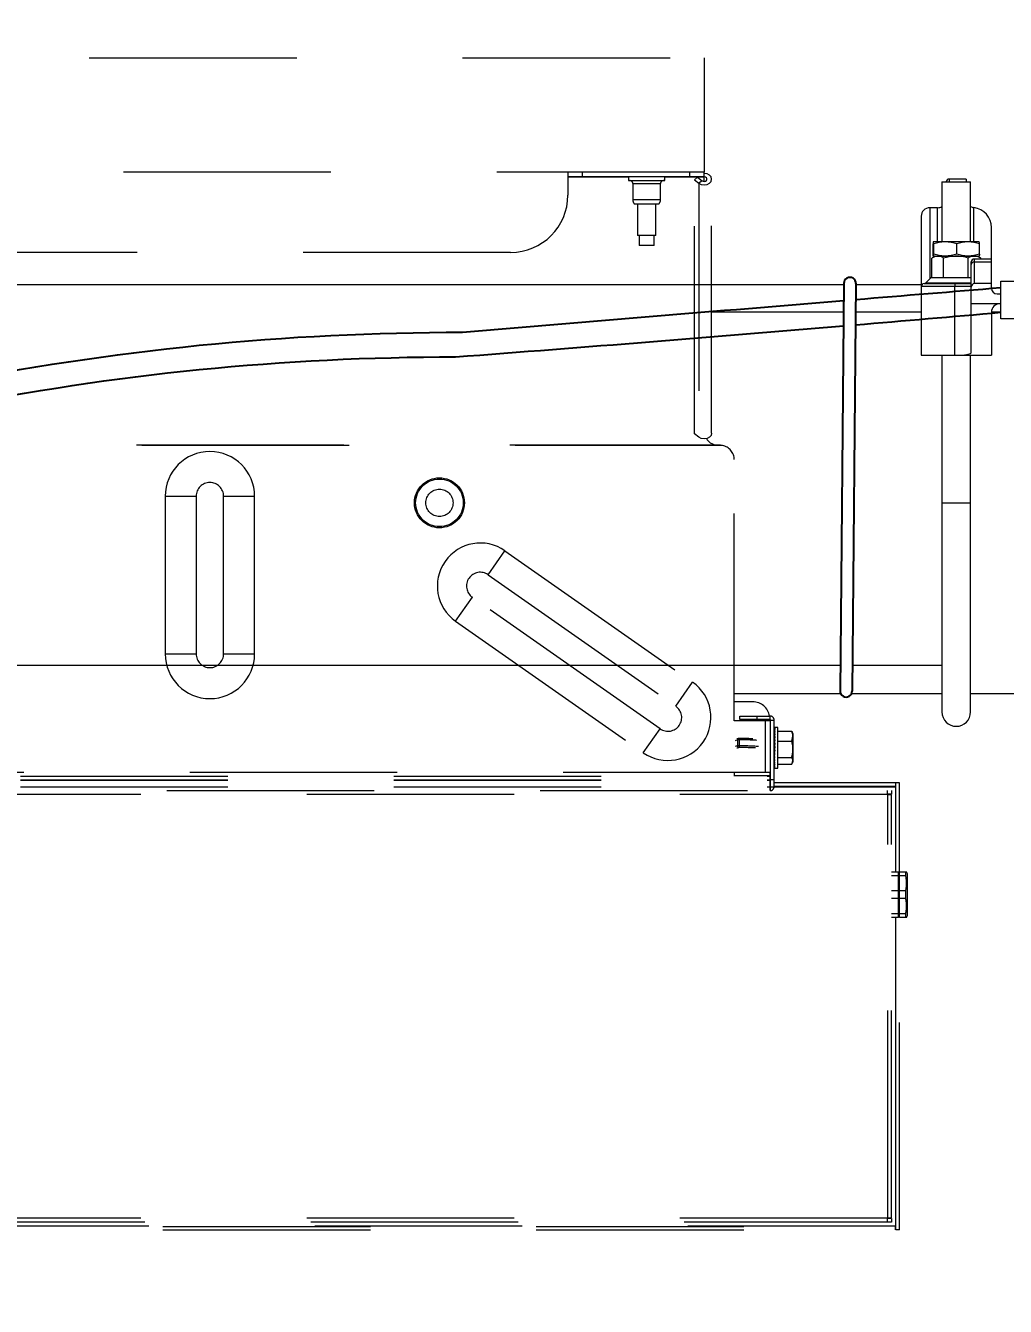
# Model space of a CAD drawing. Header units: feet. Extents: x -17 to 453, y -41 to 31.
# Drawn here: x 61.306 to 61.897, y -5.742 to -4.971 of the extents above; entities that cross this region are included whole.
import ezdxf
from ezdxf.enums import TextEntityAlignment as Align

# ---------------------------------------------------------------- set-up
doc = ezdxf.new("R2018")
doc.units = ezdxf.units.FT
doc.header["$MEASUREMENT"] = 0
doc.linetypes.add('DASHED2', pattern=[0.375, 0.25, -0.125])
for name, color, linetype in [('E-DETL', 1, 'Continuous'), ('G-ANNO-TEXT', 1, 'Continuous'), ('S-STEL-ANGL', 3, 'Continuous'), ('S-TRACKER TABLE', 252, 'Continuous'), ('STRINGS', 30, 'Continuous')]:
    doc.layers.add(name, color=color, linetype=linetype)
doc.styles.add('NEI-A', font='arial.ttf')
doc.styles.get("Standard").update_dxf_attribs({"font": 'arial.ttf'})

# ---------------------------------------------------------------- blocks, each defined once
blk = doc.blocks.new('DETAIL_TITLE')
at = {"style": 'NEI-A', "flags": 8}
blk.add_attdef('#', text='', height=0.2, dxfattribs=at).set_placement((0.5922, -0.5109), align=Align.MIDDLE_CENTER)
at = {"lineweight": 30, "style": '', "flags": 104}
blk.add_attdef('DETAIL_TITLE', text='', height=0.2, dxfattribs=at).set_placement((0.9099, -0.52514), align=Align.BOTTOM_LEFT)
at = {"style": 'NEI-A'}
for tag, p in [('SCALE:', (0.93865, -0.73792)), ('1"_=_', (1.5474, -0.73792))]:
    blk.add_attdef(tag, text='', height=0.1, dxfattribs=at).set_placement(p, align=Align.BOTTOM_LEFT)

msp = doc.modelspace()

# ---------------------------------------------------------------- linework, layer by layer
at = {"layer": 'E-DETL', "color": 10, "linetype": 'Continuous', "lineweight": 0}
msp.add_lwpolyline([(61.89406, -5.12463), (61.94368, -5.12463), (61.94368, -5.1473), (61.89406, -5.1473)], close=True, dxfattribs=at)
at = {"layer": 'S-STEL-ANGL', "flags": 128}
for points in [[(61.79946, -5.12578), (61.79718, -5.3716)], [(61.80674, -5.12584), (61.80447, -5.37167)]]:
    msp.add_lwpolyline(points, dxfattribs=at)
at = {"layer": 'S-STEL-ANGL'}
for centre, start, end in [((61.8031, -5.12592), 357.76861, 181.17011), ((61.80083, -5.37152), 177.76861, 1.17011)]:
    msp.add_arc(centre, 0.00364, start, end, dxfattribs=at)
at = {"layer": 'S-TRACKER TABLE', "linetype": 'DASHED2', "lineweight": 15, "ltscale": 0.5}
for p, q in [((61.11971, -4.98997), (61.71521, -4.98997)), ((61.71521, -4.98997), (61.71521, -5.05901)), ((61.71526, -5.05901), (61.1195, -5.05901)), ((61.63314, -5.05901), (61.63314, -5.07275)), ((61.64177, -5.05901), (61.64177, -5.06177)), ((61.70663, -5.06177), (61.70663, -5.05901)), ((61.71526, -5.06447), (61.71526, -5.05901)), ((61.71526, -5.06177), (61.63314, -5.06177)), ((61.63314, -5.06182), (61.66972, -5.06182)), ((61.66973, -5.06401), (61.69148, -5.06401)), ((61.67222, -5.06574), (61.67222, -5.07535)), ((61.67222, -5.06574), (61.68899, -5.06574)), ((61.68899, -5.07535), (61.68899, -5.06574)), ((61.69149, -5.06182), (61.71526, -5.06182)), ((61.71134, -5.06201), (61.70939, -5.06351)), ((61.70939, -5.06351), (61.71209, -5.06558)), ((61.70939, -5.21652), (61.70939, -5.06351)), ((61.71134, -5.06201), (61.71404, -5.06408)), ((61.71404, -5.06408), (61.71209, -5.06558)), ((61.71209, -5.06558), (61.71209, -5.21859)), ((61.71975, -5.21616), (61.71975, -5.06314)), ((61.67222, -5.07535), (61.68899, -5.07535)), ((61.67317, -5.07803), (61.68804, -5.07803)), ((61.67512, -5.07803), (61.67512, -5.0971)), ((61.68608, -5.0971), (61.68608, -5.07803)), ((61.68608, -5.0971), (61.67512, -5.0971)), ((61.67612, -5.0971), (61.67612, -5.10313)), ((61.68509, -5.10313), (61.68509, -5.0971)), ((61.59862, -5.10727), (61.23614, -5.10727)), ((61.68509, -5.10313), (61.67612, -5.10313)), ((61.72311, -5.22343), (61.11181, -5.22343)), ((61.71209, -5.21859), (61.70939, -5.21652)), ((61.72476, -5.22347), (61.72389, -5.22347)), ((61.72626, -5.2236), (61.1085, -5.2236)), ((61.73339, -5.3895), (61.73339, -5.2321)), ((61.39044, -5.25417), (61.40909, -5.25417)), ((61.39044, -5.25417), (61.39044, -5.34911)), ((61.40909, -5.25417), (61.40909, -5.34911)), ((61.42567, -5.25417), (61.44432, -5.25417)), ((61.42567, -5.34911), (61.42567, -5.25417)), ((61.44432, -5.34911), (61.44432, -5.25417)), ((61.58509, -5.30144), (61.59519, -5.28702)), ((61.59519, -5.28702), (61.7083, -5.36623)), ((61.58509, -5.30144), (61.6982, -5.38064)), ((61.56549, -5.32944), (61.57558, -5.31502)), ((61.6887, -5.39422), (61.57558, -5.31502)), ((61.56549, -5.32944), (61.6786, -5.40864)), ((61.39044, -5.34911), (61.40909, -5.34911)), ((61.42567, -5.34911), (61.44432, -5.34911)), ((61.6982, -5.38064), (61.7083, -5.36623)), ((61.74452, -5.378), (61.73339, -5.378)), ((61.75531, -5.3895), (61.73339, -5.3895)), ((61.7367, -5.38873), (61.7367, -5.38663)), ((61.7367, -5.38663), (61.75509, -5.38663)), ((61.75509, -5.38873), (61.7367, -5.38873)), ((61.74706, -5.38663), (61.74706, -5.38873)), ((61.75233, -5.42056), (61.75233, -5.3895)), ((61.75488, -5.3895), (61.75488, -5.38873)), ((61.75509, -5.38873), (61.75509, -5.38663)), ((61.75531, -5.38895), (61.75741, -5.38895)), ((61.75531, -5.42918), (61.75531, -5.38895)), ((61.75741, -5.42918), (61.75741, -5.38895)), ((61.6786, -5.40864), (61.6887, -5.39422)), ((61.73591, -5.40014), (61.73504, -5.40032)), ((61.73658, -5.40554), (61.73658, -5.4001)), ((61.75751, -5.40039), (61.75741, -5.40039)), ((61.75741, -5.4004), (61.75757, -5.4004)), ((61.75756, -5.40042), (61.75741, -5.40042)), ((61.75754, -5.4005), (61.75741, -5.4005)), ((61.75741, -5.4006), (61.75752, -5.4006)), ((61.7575, -5.40068), (61.75741, -5.40068)), ((61.75749, -5.3934), (61.75772, -5.3934)), ((61.75749, -5.3934), (61.75749, -5.39342)), ((61.75749, -5.39342), (61.75761, -5.39342)), ((61.75749, -5.39346), (61.75749, -5.39342)), ((61.75749, -5.39346), (61.75798, -5.39346)), ((61.75749, -5.39346), (61.75751, -5.39386)), ((61.75749, -5.39352), (61.75749, -5.39352)), ((61.7575, -5.39364), (61.75749, -5.39352)), ((61.75749, -5.39364), (61.7575, -5.39364)), ((61.7575, -5.39375), (61.75749, -5.39364)), ((61.75749, -5.39375), (61.7575, -5.39375)), ((61.7575, -5.39387), (61.75749, -5.39375)), ((61.75749, -5.39388), (61.75798, -5.39388)), ((61.75752, -5.3946), (61.75749, -5.39388)), ((61.75749, -5.39402), (61.7575, -5.39402)), ((61.7575, -5.39424), (61.75749, -5.39402)), ((61.75749, -5.39425), (61.75751, -5.39425)), ((61.7575, -5.39443), (61.75749, -5.39425)), ((61.75749, -5.39443), (61.75751, -5.39443)), ((61.7575, -5.39464), (61.75749, -5.39443)), ((61.75749, -5.39465), (61.75798, -5.39465)), ((61.75754, -5.39565), (61.75749, -5.39465)), ((61.75749, -5.39487), (61.7575, -5.39487)), ((61.75751, -5.39518), (61.75749, -5.39487)), ((61.75749, -5.39521), (61.75752, -5.39521)), ((61.7575, -5.39546), (61.75749, -5.39521)), ((61.75749, -5.39546), (61.75753, -5.39546)), ((61.7575, -5.39573), (61.75749, -5.39546)), ((61.75749, -5.39576), (61.75798, -5.39576)), ((61.75755, -5.39698), (61.75749, -5.39576)), ((61.75749, -5.39605), (61.75751, -5.39605)), ((61.75751, -5.39643), (61.75749, -5.39605)), ((61.75749, -5.39648), (61.75753, -5.39648)), ((61.75751, -5.3968), (61.75749, -5.39648)), ((61.75749, -5.3968), (61.75754, -5.3968)), ((61.75751, -5.39711), (61.75749, -5.3968)), ((61.75749, -5.39717), (61.75798, -5.39717)), ((61.75757, -5.39855), (61.75749, -5.39717)), ((61.75749, -5.39751), (61.75751, -5.39751)), ((61.75752, -5.39794), (61.75749, -5.39751)), ((61.75749, -5.39803), (61.75754, -5.39803)), ((61.75752, -5.39841), (61.75749, -5.39803)), ((61.75749, -5.39841), (61.75756, -5.39841)), ((61.75751, -5.39875), (61.75749, -5.39841)), ((61.75749, -5.39883), (61.75798, -5.39883)), ((61.7576, -5.40029), (61.75749, -5.39883)), ((61.75749, -5.39923), (61.75752, -5.39923)), ((61.75753, -5.39968), (61.75749, -5.39923)), ((61.75749, -5.39982), (61.75756, -5.39982)), ((61.75753, -5.40023), (61.75749, -5.39982)), ((61.75749, -5.40023), (61.75759, -5.40023)), ((61.75751, -5.4004), (61.75749, -5.40023)), ((61.75749, -5.40071), (61.75798, -5.40071)), ((61.75763, -5.40213), (61.75749, -5.40071)), ((61.75969, -5.39339), (61.75757, -5.39339)), ((61.75969, -5.4179), (61.75969, -5.39339)), ((61.75969, -5.39569), (61.76803, -5.39569)), ((61.75969, -5.39574), (61.76803, -5.39574)), ((61.76803, -5.39574), (61.76822, -5.39621)), ((61.76803, -5.40163), (61.7688, -5.39869)), ((61.7688, -5.39702), (61.76831, -5.39616)), ((61.7688, -5.39702), (61.7688, -5.41428)), ((61.73532, -5.40098), (61.73532, -5.40461)), ((61.75741, -5.40093), (61.75751, -5.40093)), ((61.75752, -5.401), (61.75741, -5.401)), ((61.75741, -5.40141), (61.75756, -5.40141)), ((61.75757, -5.40147), (61.75741, -5.40147)), ((61.75741, -5.40201), (61.75762, -5.40201)), ((61.75763, -5.40206), (61.75741, -5.40206)), ((61.75741, -5.40272), (61.75749, -5.40272)), ((61.7575, -5.40277), (61.75741, -5.40277)), ((61.75741, -5.40353), (61.75763, -5.40353)), ((61.75763, -5.40356), (61.75741, -5.40356)), ((61.75741, -5.4044), (61.75759, -5.4044)), ((61.75759, -5.40441), (61.75741, -5.40441)), ((61.75741, -5.4053), (61.75777, -5.4053)), ((61.75787, -5.40531), (61.75741, -5.40531)), ((61.75741, -5.40622), (61.75766, -5.40622)), ((61.75741, -5.40712), (61.75777, -5.40712)), ((61.75741, -5.40797), (61.75765, -5.40797)), ((61.75749, -5.40273), (61.75798, -5.40273)), ((61.7577, -5.40395), (61.75749, -5.40273)), ((61.75749, -5.40484), (61.75798, -5.40484)), ((61.75777, -5.4053), (61.75749, -5.40484)), ((61.75749, -5.40698), (61.75798, -5.40698)), ((61.75777, -5.40712), (61.75749, -5.40907)), ((61.75777, -5.40712), (61.7578, -5.40698)), ((61.75969, -5.40163), (61.76803, -5.40163)), ((61.75741, -5.40875), (61.75754, -5.40875)), ((61.75741, -5.40944), (61.75764, -5.40944)), ((61.75741, -5.41002), (61.75759, -5.41002)), ((61.75741, -5.41046), (61.75755, -5.41046)), ((61.75741, -5.41075), (61.75752, -5.41075)), ((61.75741, -5.41089), (61.75751, -5.41089)), ((61.75741, -5.4109), (61.75751, -5.4109)), ((61.75749, -5.40907), (61.75798, -5.40907)), ((61.75767, -5.40907), (61.75749, -5.41106)), ((61.75757, -5.41106), (61.75749, -5.41207)), ((61.75753, -5.41106), (61.75749, -5.41148)), ((61.75749, -5.41106), (61.75798, -5.41106)), ((61.75762, -5.41106), (61.75749, -5.41289)), ((61.75759, -5.41106), (61.75749, -5.41246)), ((61.75749, -5.41207), (61.75752, -5.41207)), ((61.75755, -5.41289), (61.75749, -5.41378)), ((61.75752, -5.41289), (61.75749, -5.41326)), ((61.75749, -5.41289), (61.75798, -5.41289)), ((61.75758, -5.41289), (61.75749, -5.4145)), ((61.75756, -5.41289), (61.75749, -5.41413)), ((61.75749, -5.41378), (61.75751, -5.41378)), ((61.75753, -5.4145), (61.75749, -5.41525)), ((61.75751, -5.4145), (61.75749, -5.41481)), ((61.75749, -5.4145), (61.75798, -5.4145)), ((61.75756, -5.4145), (61.75749, -5.41583)), ((61.75754, -5.4145), (61.75749, -5.41553)), ((61.75749, -5.41525), (61.75751, -5.41525)), ((61.75752, -5.41583), (61.75749, -5.41643)), ((61.7575, -5.41583), (61.75749, -5.41609)), ((61.75749, -5.41583), (61.75798, -5.41583)), ((61.75754, -5.41583), (61.75749, -5.41686)), ((61.75753, -5.41583), (61.75749, -5.41664)), ((61.75969, -5.41154), (61.76803, -5.41154)), ((61.75969, -5.41555), (61.76803, -5.41555)), ((61.75969, -5.41561), (61.76803, -5.41561)), ((61.76803, -5.41555), (61.7688, -5.41355)), ((61.76819, -5.41535), (61.76831, -5.41514)), ((61.76831, -5.41514), (61.7688, -5.41428)), ((61.07815, -5.42288), (61.75488, -5.42288)), ((61.75531, -5.42056), (61.07945, -5.42056)), ((61.73339, -5.42056), (61.73339, -5.42288)), ((61.75488, -5.42266), (61.73339, -5.42266)), ((61.75488, -5.42056), (61.75488, -5.43151)), ((61.75749, -5.41643), (61.7575, -5.41643)), ((61.75751, -5.41686), (61.75749, -5.41728)), ((61.7575, -5.41686), (61.75749, -5.41704)), ((61.75749, -5.41686), (61.75798, -5.41686)), ((61.75752, -5.41686), (61.75749, -5.41755)), ((61.75751, -5.41686), (61.75749, -5.41741)), ((61.75749, -5.41728), (61.7575, -5.41728)), ((61.7575, -5.41755), (61.75749, -5.41777)), ((61.7575, -5.41755), (61.75749, -5.41765)), ((61.75749, -5.41755), (61.75798, -5.41755)), ((61.7575, -5.41755), (61.75749, -5.41788)), ((61.7575, -5.41755), (61.75749, -5.41783)), ((61.75749, -5.41777), (61.75749, -5.41777)), ((61.75749, -5.41788), (61.75749, -5.4179)), ((61.75749, -5.41788), (61.75798, -5.41788)), ((61.75757, -5.4179), (61.75969, -5.4179)), ((60.94137, -5.43151), (61.82825, -5.43151)), ((61.07815, -5.42498), (61.75488, -5.42498)), ((61.07815, -5.4252), (61.75488, -5.4252)), ((61.07815, -5.42918), (61.75488, -5.42918)), ((61.75531, -5.42681), (61.75488, -5.42681)), ((61.75531, -5.42892), (61.75488, -5.42892)), ((61.75488, -5.42914), (61.75531, -5.42914)), ((61.75509, -5.4294), (61.75488, -5.4294)), ((61.75509, -5.4294), (61.75509, -5.43151)), ((61.75741, -5.42498), (61.75531, -5.42498)), ((61.75531, -5.42918), (61.75741, -5.42918)), ((61.83052, -5.42681), (61.75741, -5.42681)), ((61.83052, -5.42892), (61.75741, -5.42892)), ((61.75741, -5.42914), (61.83052, -5.42914)), ((61.8257, -5.43405), (61.8257, -5.43151)), ((61.82825, -5.43151), (61.82825, -5.43361)), ((61.83052, -5.42681), (61.83052, -5.42918)), ((61.83052, -5.42918), (61.83083, -5.42918)), ((61.83061, -5.42918), (61.83061, -5.48039)), ((61.83083, -5.48039), (61.83083, -5.42681)), ((61.83294, -5.42681), (61.83083, -5.42681)), ((61.83294, -5.48039), (61.83294, -5.42681)), ((61.8257, -5.43383), (60.94392, -5.43383)), ((61.82825, -5.43361), (61.8257, -5.43361)), ((61.82825, -5.43405), (61.8257, -5.43405)), ((61.82592, -5.68885), (61.82592, -5.43405)), ((61.82825, -5.68885), (61.82825, -5.43405)), ((61.82825, -5.48039), (61.83248, -5.48039)), ((61.83248, -5.48275), (61.82825, -5.48275)), ((61.83248, -5.50783), (61.83248, -5.48039)), ((61.83292, -5.48382), (61.83248, -5.48382)), ((61.83292, -5.48039), (61.83682, -5.48039)), ((61.83292, -5.50783), (61.83292, -5.48039)), ((61.83682, -5.48275), (61.83292, -5.48275)), ((61.83682, -5.48275), (61.83682, -5.48039)), ((61.83783, -5.4816), (61.83726, -5.48039)), ((61.83783, -5.50663), (61.83783, -5.4816)), ((61.82825, -5.49175), (61.83248, -5.49175)), ((61.83292, -5.49175), (61.83682, -5.49175)), ((61.83682, -5.49648), (61.83682, -5.49175)), ((61.83248, -5.49648), (61.82825, -5.49648)), ((61.83682, -5.49648), (61.83292, -5.49648)), ((61.82825, -5.50547), (61.83248, -5.50547)), ((61.83248, -5.50783), (61.82825, -5.50783)), ((61.83061, -5.50783), (61.83061, -5.69373)), ((61.83083, -5.69609), (61.83083, -5.50783)), ((61.83248, -5.5044), (61.83292, -5.5044)), ((61.83292, -5.50547), (61.83682, -5.50547)), ((61.83682, -5.50783), (61.83292, -5.50783)), ((61.83294, -5.69609), (61.83294, -5.50783)), ((61.83682, -5.50783), (61.83682, -5.50547)), ((61.83726, -5.50783), (61.83783, -5.50663)), ((61.83052, -5.69377), (60.93909, -5.69377)), ((60.93909, -5.69399), (61.83052, -5.69399)), ((61.82825, -5.6914), (60.94137, -5.6914)), ((61.8257, -5.68908), (60.94392, -5.68908)), ((61.8257, -5.68885), (61.82825, -5.68885)), ((61.8257, -5.6914), (61.8257, -5.68885)), ((61.82825, -5.6893), (61.8257, -5.6893)), ((61.82825, -5.6893), (61.82825, -5.6914)), ((61.83052, -5.69609), (61.83052, -5.69373)), ((61.83083, -5.69373), (61.83052, -5.69373)), ((60.93909, -5.69609), (61.83052, -5.69609)), ((61.83294, -5.69609), (61.83083, -5.69609))]:
    msp.add_line(p, q, dxfattribs=at)
at = {"layer": 'S-TRACKER TABLE', "linetype": 'Continuous', "lineweight": 15}
for p, q in [((61.85858, -5.0648), (61.85858, -5.10088)), ((61.85858, -5.0648), (61.87584, -5.0648)), ((61.87325, -5.06307), (61.86289, -5.06307)), ((61.86289, -5.06307), (61.86289, -5.0648)), ((61.87325, -5.06307), (61.87325, -5.0648)), ((61.87584, -5.10088), (61.87584, -5.0648)), ((61.85599, -5.08033), (61.85124, -5.08033)), ((61.85124, -5.08033), (61.85124, -5.12323)), ((61.85599, -5.10088), (61.85599, -5.08033)), ((61.87778, -5.10088), (61.87778, -5.08029)), ((61.84607, -5.08551), (61.84607, -5.16923)), ((61.88835, -5.12884), (61.88835, -5.09228)), ((61.85321, -5.10827), (61.85321, -5.10211)), ((61.8534, -5.10088), (61.8534, -5.10088)), ((61.88101, -5.10088), (61.85341, -5.10088)), ((61.8536, -5.10827), (61.8536, -5.10211)), ((61.86761, -5.10827), (61.86761, -5.10211)), ((61.88102, -5.10088), (61.88102, -5.10088)), ((61.88121, -5.10827), (61.88121, -5.10211)), ((61.85253, -5.12262), (61.85253, -5.11064)), ((61.8545, -5.10951), (61.85268, -5.11055)), ((61.8534, -5.1095), (61.8534, -5.10951)), ((61.85341, -5.10951), (61.88101, -5.10951)), ((61.85961, -5.12262), (61.85961, -5.11064)), ((61.87428, -5.12262), (61.87428, -5.11064)), ((61.87627, -5.16777), (61.87627, -5.11296)), ((61.88835, -5.11124), (61.878, -5.11124)), ((61.878, -5.11124), (61.878, -5.12608)), ((61.88835, -5.11313), (61.878, -5.11313)), ((61.88174, -5.11055), (61.87992, -5.10951)), ((61.88102, -5.10951), (61.88102, -5.1095)), ((61.88172, -5.11058), (61.88189, -5.11064)), ((61.88189, -5.11124), (61.88189, -5.11064)), ((61.85185, -5.12262), (61.84874, -5.12573)), ((61.87627, -5.12262), (61.85185, -5.12262)), ((61.22748, -5.12659), (61.79945, -5.12659)), ((61.80674, -5.12659), (61.84607, -5.12659)), ((61.87627, -5.1278), (61.84607, -5.1278)), ((61.84779, -5.12608), (61.87627, -5.12608)), ((61.84874, -5.12573), (61.84874, -5.12598)), ((61.87627, -5.12573), (61.84874, -5.12573)), ((61.84877, -5.12608), (61.84893, -5.12607)), ((61.84893, -5.12608), (61.84893, -5.12573)), ((61.84893, -5.12608), (61.84979, -5.12607)), ((61.84931, -5.12608), (61.84979, -5.12607)), ((61.84979, -5.12608), (61.84979, -5.12573)), ((61.84979, -5.12608), (61.85133, -5.12606)), ((61.85055, -5.12608), (61.85133, -5.12607)), ((61.85133, -5.12608), (61.85133, -5.12573)), ((61.85133, -5.12608), (61.85347, -5.12605)), ((61.85242, -5.12608), (61.85347, -5.12606)), ((61.85347, -5.12608), (61.85347, -5.12573)), ((61.85347, -5.12608), (61.85614, -5.12604)), ((61.85487, -5.12608), (61.85598, -5.12606)), ((61.85598, -5.12604), (61.85598, -5.12608)), ((61.85614, -5.12608), (61.85614, -5.12573)), ((61.85614, -5.12608), (61.85924, -5.12603)), ((61.85924, -5.12608), (61.85924, -5.12573)), ((61.85924, -5.12608), (61.86236, -5.12601)), ((61.86264, -5.12608), (61.86264, -5.12573)), ((61.86264, -5.12608), (61.86443, -5.12601)), ((61.86622, -5.12608), (61.86622, -5.12573)), ((61.86634, -5.16921), (61.86634, -5.1278)), ((61.86881, -5.12601), (61.86881, -5.12583)), ((61.86984, -5.12608), (61.86881, -5.12601)), ((61.86984, -5.12608), (61.86984, -5.12573)), ((61.87094, -5.12601), (61.87094, -5.12597)), ((61.87335, -5.12608), (61.87094, -5.12601)), ((61.87335, -5.12608), (61.87335, -5.12573)), ((61.87627, -5.12607), (61.87386, -5.12602)), ((61.88835, -5.12608), (61.878, -5.12608)), ((61.89406, -5.13816), (61.87627, -5.13816)), ((61.89181, -5.13229), (61.89406, -5.13229)), ((61.7993, -5.14334), (61.71975, -5.14334)), ((61.84607, -5.14334), (61.80658, -5.14334)), ((61.89406, -5.14334), (61.88835, -5.14334)), ((61.88835, -5.14334), (61.88835, -5.16923)), ((61.84607, -5.16923), (61.88835, -5.16923)), ((61.85858, -5.16923), (61.85858, -5.38412)), ((61.86218, -5.16923), (61.86634, -5.16921)), ((61.86634, -5.16921), (61.86947, -5.16914)), ((61.86947, -5.16914), (61.88835, -5.16914)), ((61.87584, -5.38412), (61.87584, -5.16923)), ((61.85858, -5.25812), (61.87584, -5.25812)), ((61.79733, -5.35616), (61.22748, -5.35616)), ((61.85858, -5.35616), (61.80461, -5.35616)), ((61.73339, -5.3729), (61.79746, -5.3729)), ((61.8042, -5.3729), (61.85858, -5.3729)), ((61.87584, -5.3729), (62.1642, -5.3729))]:
    msp.add_line(p, q, dxfattribs=at)
at = {"layer": 'S-TRACKER TABLE', "linetype": 'DASHED2', "lineweight": 15, "ltscale": 0.5, "flags": 128}
for points in [[(61.71209, -5.06558), (61.71355, -5.06632), (61.71526, -5.06658), (61.71698, -5.06632), (61.71844, -5.06558), (61.71941, -5.06446), (61.71975, -5.06314), (61.71941, -5.06183), (61.71844, -5.06071), (61.71698, -5.05997), (61.71526, -5.05971)], [(61.71404, -5.06408), (61.71467, -5.06439), (61.71541, -5.06446), (61.71613, -5.06429), (61.71668, -5.0639), (61.71696, -5.06337), (61.71693, -5.0628), (61.71659, -5.06229), (61.71599, -5.06195), (61.71526, -5.06182)], [(61.71975, -5.21616), (61.71941, -5.21747), (61.71844, -5.21859), (61.71698, -5.21933), (61.71526, -5.2196), (61.71355, -5.21933), (61.71209, -5.21859)], [(61.73532, -5.40461), (61.73452, -5.40476), (61.73396, -5.40489)], [(61.73419, -5.40121), (61.73452, -5.40114), (61.73532, -5.40098)], [(61.73493, -5.40581), (61.73531, -5.40572), (61.73607, -5.40557)]]:
    msp.add_lwpolyline(points, dxfattribs=at)
at = {"layer": 'S-TRACKER TABLE', "linetype": 'DASHED2', "lineweight": 15, "ltscale": 0.5}
for radius in [0.01504, 0.01435, 0.0082]:
    msp.add_circle((61.55572, -5.25812), radius, dxfattribs=at)
for centre, radius, start, end in [((61.6737, -5.06289), 0.00413, 164.22069, 195.77931), ((61.67049, -5.06574), 0.00173, 0, 90), ((61.69072, -5.06574), 0.00173, 90, 180), ((61.68751, -5.06289), 0.00413, 344.22069, 15.77931), ((61.59862, -5.07275), 0.03452, 270, 0), ((61.72389, -5.21484), 0.00863, 212.25019, 264.78914), ((61.41738, -5.25417), 0.02694, 0, 180), ((61.72476, -5.2321), 0.00863, 0, 79.95638), ((61.41738, -5.25417), 0.00829, 0, 180), ((61.58034, -5.30823), 0.02589, 55, 235), ((61.58034, -5.30823), 0.00829, 55, 235), ((61.41738, -5.34911), 0.02694, 180, 0), ((61.41738, -5.34911), 0.00829, 180, 0), ((61.69345, -5.38743), 0.02589, 235, 55), ((61.69345, -5.38743), 0.00829, 235, 55), ((61.74452, -5.38835), 0.01036, 9.59407, 90), ((61.75509, -5.38895), 0.00232, 0, 90), ((61.75509, -5.38895), 0.000219, 360, 90), ((61.73617, -5.40094), 0.000853, 121.89496, 182.8512), ((61.73646, -5.40882), 0.00792, 89.14791, 98.30126), ((61.73602, -5.40076), 0.000624, 85.24895, 119.14318), ((61.7367, -5.56923), 0.16913, 87.30875, 90.03983), ((61.73683, -5.56992), 0.16903, 86.51648, 90.08562), ((61.73624, -5.40466), 0.000928, 176.49584, 259.51359), ((61.73646, -5.41245), 0.00792, 89.14791, 98.30126), ((61.73653, -5.40871), 0.00317, 89.14791, 98.30126), ((61.73687, -5.57137), 0.16684, 86.1962, 90.09869), ((61.7368, -5.56908), 0.16354, 86.71069, 90.07812), ((61.75509, -5.42918), 0.000219, 270, 0), ((61.75509, -5.42918), 0.00232, 270, 0)]:
    msp.add_arc(centre, radius, start, end, dxfattribs=at)
at = {"layer": 'S-TRACKER TABLE', "linetype": 'Continuous', "lineweight": 15}
for centre, radius, start, end in [((61.86289, -5.0648), 0.00173, 90, 180), ((61.85124, -5.08551), 0.00518, 90, 180), ((61.85599, -5.07516), 0.00518, 270, 300), ((61.87843, -5.07516), 0.00518, 240, 262.81924), ((61.87627, -5.09228), 0.01208, 0, 82.81924), ((61.878, -5.11296), 0.00173, 90, 180), ((61.87783, -5.11469), 0.00157, 83.8526, 172.11774), ((61.84779, -5.1278), 0.00173, 90, 180), ((61.87689, -5.12737), 0.01056, 172.95591, 182.3375), ((61.89181, -5.12884), 0.00345, 180, 270), ((61.89353, -5.14334), 0.00518, 90, 180), ((61.86721, -5.38412), 0.00863, 180, 0)]:
    msp.add_arc(centre, radius, start, end, dxfattribs=at)
for centre, major_axis, ratio, start_param, end_param in [((61.86721, -5.1259), (0.01847, 0.00008), 0.095252, 2.998424, 3.141184), ((61.86721, -5.1259), (0.01847, 0.00042), 0.092546, 2.800359, 2.996709), ((61.86721, -5.1259), (0.01847, 0.00075), 0.086235, 2.602625, 2.798975), ((61.86721, -5.1259), (0.01847, 0.00105), 0.076594, 2.405434, 2.601784), ((61.86721, -5.1259), (0.01847, 0.0013), 0.064031, 2.20891, 2.40526), ((61.86721, -5.1259), (0.01847, 0.00151), 0.049059, 2.013073, 2.209423), ((61.86721, -5.1259), (0.01847, 0.00166), 0.032266, 1.81784, 2.01419), ((61.86721, -5.1259), (0.01123, 0.00101), 0.032266, 1.986978, 2.01419), ((61.86721, -5.1259), (0.01847, 0.00174), 0.014288, 1.623039, 1.819388), ((61.86721, -5.1259), (0.01123, 0.00106), 0.014288, 1.657683, 1.819388), ((61.86721, -5.1259), (0.01847, 0.00176), 0.004212, 4.658399, 4.854748), ((61.86721, -5.1259), (0.01847, 0.00171), 0.022558, 4.85306, 5.049409), ((61.86721, -5.1259), (0.01847, 0.0016), 0.040079, 5.048031, 5.221762), ((61.878, -5.12829), (0, 0.00221), 0.780869, 0, 1.570796), ((61.86591, -5.16777), (0.01036, 0), 0.141454, 5.062422, 6.283185)]:
    msp.add_ellipse(centre, major_axis=major_axis, ratio=ratio, start_param=start_param, end_param=end_param, dxfattribs=at)
at = {"layer": 'S-TRACKER TABLE', "linetype": 'DASHED2', "lineweight": 15, "ltscale": 0.5}
for major_axis, ratio, start_param, end_param in [((-0.00044, 0.01225), 0.22811, 6.275058, 6.302781), ((-0.0002, 0.01225), 0.23031, 6.279483, 6.388041), ((0.00032, 0.01225), 0.229358, 0.114613, 0.289146), ((0.00083, 0.01225), 0.220714, 0.298055, 0.472587), ((0.00131, 0.01225), 0.204887, 0.479445, 0.653978), ((0.00173, 0.01225), 0.182734, 0.657957, 0.83249), ((0.00209, 0.01225), 0.155311, 0.83323, 1.007763), ((0.00239, 0.01225), 0.123735, 1.005344, 1.179877), ((0.00226, 0.01225), 0.138805, 1.073339, 1.100535), ((0.00261, 0.01225), 0.089083, 1.17473, 1.349263), ((0.00276, 0.01225), 0.052352, 1.34206, 1.516593), ((0.00282, 0.01225), 0.014453, 1.508151, 1.682684), ((0.00281, 0.01225), 0.023761, 4.434755, 4.609288), ((0.00273, 0.01225), 0.061455, 4.268442, 4.442975), ((0.00256, 0.01225), 0.097766, 4.100683, 4.275215), ((0.00265, 0.01225), 0.081178, 4.178613, 4.205444), ((0.00232, 0.01225), 0.131762, 3.930685, 4.105218), ((0.00201, 0.01225), 0.162427, 3.757828, 3.932361), ((0.00163, 0.01225), 0.188667, 3.581757, 3.75629), ((0.00119, 0.01225), 0.209369, 3.402491, 3.577024), ((0.00071, 0.01225), 0.223512, 3.220507, 3.39504), ((0.00044, 0.01225), 0.22811, 3.121997, 3.190219), ((0.0002, 0.01225), 0.23031, 3.079319, 3.21127)]:
    msp.add_ellipse((61.75798, -5.40565), major_axis=major_axis, ratio=ratio, start_param=start_param, end_param=end_param, dxfattribs=at)
for points, knots in [([(61.67222, -5.07535), (61.67226, -5.0759), (61.67235, -5.07688), (61.67292, -5.07768), (61.67317, -5.07803)], [0, 0, 0, 0, 0.563081, 1, 1, 1, 1]), ([(61.68804, -5.07803), (61.68834, -5.07758), (61.6889, -5.07676), (61.68896, -5.07578), (61.68899, -5.07535)], [0, 0, 0, 0, 0.553144, 1, 1, 1, 1]), ([(61.72389, -5.22347), (61.72375, -5.22346), (61.72349, -5.22346), (61.72323, -5.22344), (61.72311, -5.22343)], [0, 0, 0, 0, 0.558217, 1, 1, 1, 1]), ([(61.72626, -5.2236), (61.72612, -5.22357), (61.72562, -5.22349), (61.72512, -5.22348), (61.72476, -5.22347)], [0, 0, 0, 0, 0.289982, 1, 1, 1, 1]), ([(61.73658, -5.40014), (61.7365, -5.40014), (61.73633, -5.40015), (61.73609, -5.40016), (61.73588, -5.40018), (61.73577, -5.4002), (61.73572, -5.40021)], [0, 0, 0, 0, 0.24677, 0.495701, 0.746781, 1, 1, 1, 1]), ([(61.7688, -5.39869), (61.7688, -5.39862), (61.76879, -5.39762), (61.7684, -5.39665), (61.76803, -5.39574)], [0, 0, 0, 0, 0.070201, 1, 1, 1, 1]), ([(61.7688, -5.40658), (61.7688, -5.40618), (61.76876, -5.4045), (61.76835, -5.40287), (61.76803, -5.40163)], [0, 0, 0, 0, 0.24226, 1, 1, 1, 1]), ([(61.76803, -5.41154), (61.76814, -5.41117), (61.76859, -5.40956), (61.76871, -5.40788), (61.7688, -5.40658)], [0, 0, 0, 0, 0.224231, 1, 1, 1, 1]), ([(61.7688, -5.41355), (61.7688, -5.4135), (61.76879, -5.41282), (61.7684, -5.41215), (61.76803, -5.41154)], [0, 0, 0, 0, 0.070201, 1, 1, 1, 1]), ([(61.83682, -5.48039), (61.8371, -5.48039), (61.83739, -5.48039), (61.83725, -5.48039), (61.83724, -5.48039)], [0, 0, 0, 0, 0.953939, 1, 1, 1, 1]), ([(61.83682, -5.49175), (61.83704, -5.49027), (61.83748, -5.48727), (61.83704, -5.48427), (61.83682, -5.48275)], [0, 0, 0, 0, 0.493017, 1, 1, 1, 1]), ([(61.83682, -5.50547), (61.83704, -5.50399), (61.83748, -5.50099), (61.83704, -5.498), (61.83682, -5.49648)], [0, 0, 0, 0, 0.493017, 1, 1, 1, 1]), ([(61.83725, -5.50783), (61.83726, -5.50783), (61.83739, -5.50783), (61.8371, -5.50783), (61.83682, -5.50783)], [0, 0, 0, 0, 0.020667, 1, 1, 1, 1])]:
    msp.add_open_spline(points, degree=3, knots=knots, dxfattribs=at)
at = {"layer": 'S-TRACKER TABLE', "linetype": 'Continuous', "lineweight": 15}
for points, knots in [([(61.85341, -5.10088), (61.85339, -5.10089), (61.85332, -5.10096), (61.85325, -5.10162), (61.85321, -5.10211)], [0, 0, 0, 0, 0.268634, 1, 1, 1, 1]), ([(61.8536, -5.10211), (61.85359, -5.10192), (61.85352, -5.1012), (61.85346, -5.10101), (61.85341, -5.10088)], [0, 0, 0, 0, 0.257551, 1, 1, 1, 1]), ([(61.86061, -5.10088), (61.86044, -5.10088), (61.85918, -5.10089), (61.85681, -5.10116), (61.85468, -5.10179), (61.8536, -5.10211)], [0, 0, 0, 0, 0.070086, 0.530782, 1, 1, 1, 1]), ([(61.86761, -5.10211), (61.86647, -5.10176), (61.86418, -5.10107), (61.8618, -5.10094), (61.86061, -5.10088)], [0, 0, 0, 0, 0.495458, 1, 1, 1, 1]), ([(61.87441, -5.10088), (61.87425, -5.10088), (61.87303, -5.10089), (61.87073, -5.10116), (61.86865, -5.10179), (61.86761, -5.10211)], [0, 0, 0, 0, 0.070086, 0.530782, 1, 1, 1, 1]), ([(61.88121, -5.10211), (61.88011, -5.10176), (61.87788, -5.10107), (61.87557, -5.10094), (61.87441, -5.10088)], [0, 0, 0, 0, 0.495458, 1, 1, 1, 1]), ([(61.88121, -5.10211), (61.8812, -5.10192), (61.88113, -5.1012), (61.88106, -5.10101), (61.88101, -5.10088)], [0, 0, 0, 0, 0.257551, 1, 1, 1, 1]), ([(61.85607, -5.10951), (61.85599, -5.10951), (61.85479, -5.10952), (61.85362, -5.1101), (61.85253, -5.11064)], [0, 0, 0, 0, 0.07022, 1, 1, 1, 1]), ([(61.85341, -5.10951), (61.85339, -5.10949), (61.85332, -5.10942), (61.85325, -5.10876), (61.85321, -5.10827)], [0, 0, 0, 0, 0.268634, 1, 1, 1, 1]), ([(61.8536, -5.10827), (61.85359, -5.10846), (61.85352, -5.10918), (61.85346, -5.10937), (61.85341, -5.10951)], [0, 0, 0, 0, 0.257551, 1, 1, 1, 1]), ([(61.86061, -5.10951), (61.86044, -5.1095), (61.85918, -5.10949), (61.85681, -5.10922), (61.85468, -5.10859), (61.8536, -5.10827)], [0, 0, 0, 0, 0.070086, 0.530782, 1, 1, 1, 1]), ([(61.85961, -5.11064), (61.85903, -5.11032), (61.85787, -5.10968), (61.85667, -5.10956), (61.85607, -5.10951)], [0, 0, 0, 0, 0.495458, 1, 1, 1, 1]), ([(61.86694, -5.10951), (61.86677, -5.10951), (61.86429, -5.10952), (61.86186, -5.1101), (61.85961, -5.11064)], [0, 0, 0, 0, 0.07022, 1, 1, 1, 1]), ([(61.86761, -5.10827), (61.86647, -5.10862), (61.86418, -5.10931), (61.8618, -5.10944), (61.86061, -5.10951)], [0, 0, 0, 0, 0.495458, 1, 1, 1, 1]), ([(61.87428, -5.11064), (61.87309, -5.11032), (61.87069, -5.10968), (61.8682, -5.10956), (61.86694, -5.10951)], [0, 0, 0, 0, 0.495458, 1, 1, 1, 1]), ([(61.87441, -5.10951), (61.87425, -5.1095), (61.87303, -5.10949), (61.87073, -5.10922), (61.86865, -5.10859), (61.86761, -5.10827)], [0, 0, 0, 0, 0.070086, 0.530782, 1, 1, 1, 1]), ([(61.87808, -5.10951), (61.87709, -5.10964), (61.8758, -5.10982), (61.87456, -5.11049), (61.87428, -5.11064)], [0, 0, 0, 0, 0.774619, 1, 1, 1, 1]), ([(61.88121, -5.10827), (61.88011, -5.10862), (61.87788, -5.10931), (61.87557, -5.10944), (61.87441, -5.10951)], [0, 0, 0, 0, 0.495458, 1, 1, 1, 1]), ([(61.88189, -5.11064), (61.88094, -5.11018), (61.87968, -5.10958), (61.8784, -5.10952), (61.87808, -5.10951)], [0, 0, 0, 0, 0.756834, 1, 1, 1, 1]), ([(61.88121, -5.10827), (61.8812, -5.10846), (61.88113, -5.10918), (61.88106, -5.10937), (61.88101, -5.10951)], [0, 0, 0, 0, 0.257551, 1, 1, 1, 1])]:
    msp.add_open_spline(points, degree=3, knots=knots, dxfattribs=at)
at = {"layer": 'STRINGS'}
for points in [[(61.80665, -5.13561, -0.000181), (61.89406, -5.12844)], [(60.98152, -5.19863, 0.129168), (61.25384, -5.18699, -0.050305), (61.56968, -5.15537, -0.000477), (61.79937, -5.13621, -0.000477)], [(61.80651, -5.15087, 0.000764), (61.89406, -5.14334)], [(60.97661, -5.21252, 0.130023), (61.25815, -5.20096, -0.050398), (61.56537, -5.17022, 0.00204), (61.79922, -5.15148, 0.00204)]]:
    msp.add_lwpolyline(points, format="xyb", dxfattribs=at)

# ---------------------------------------------------------------- block references
at = {"layer": 'G-ANNO-TEXT'}
ref = msp.add_blockref('DETAIL_TITLE', (56.68533, 3.02609), dxfattribs=at)
lines = msp.add_mtext('{\\LMOTOR SUPPORT POST/END OF TRACKER GROUNDING (ABOVE GROUND)}', dxfattribs={"layer": '0', "insert": (57.59522, 2.80095), "char_height": 7.6528868, "attachment_point": 1})
ref.add_attrib('DETAIL_TITLE', '', (57.59522, 2.80095)).embed_mtext(lines)
ref = msp.add_blockref('DETAIL_TITLE', (45.86472, 2.97376), dxfattribs=at)
lines = msp.add_mtext('{\\LMOTOR SUPPORT POST/END OF TRACKER GROUNDING (ABOVE GROUND)}', dxfattribs={"layer": '0', "insert": (46.77461, 2.74862), "char_height": 7.6528868, "attachment_point": 1})
ref.add_attrib('DETAIL_TITLE', '', (46.77461, 2.74862)).embed_mtext(lines)

doc.saveas('drawing.dxf')
